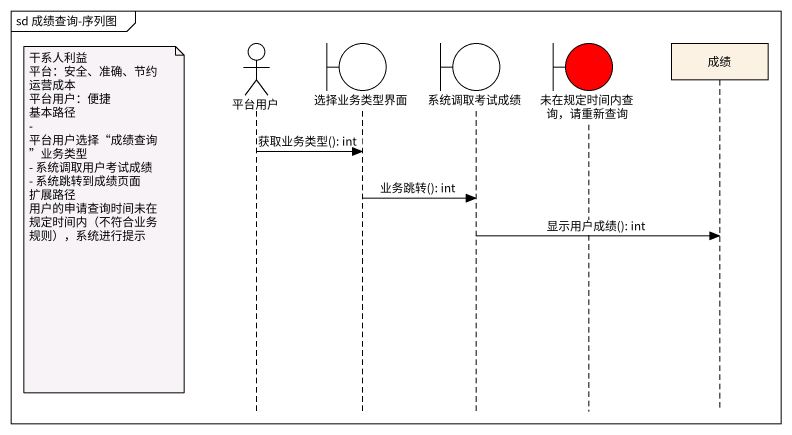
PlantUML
@startuml
mainframe sd 成绩查询-序列图
hide footbox
actor 平台用户
boundary 选择业务类型界面
boundary 系统调取考试成绩
boundary "未在规定时间内查询，请重新查询" as 未在规定时间内查询_请重新查询 #FF0000
participant 成绩

平台用户 -> 选择业务类型界面 : 获取业务类型(): int
选择业务类型界面 -> 系统调取考试成绩 : 业务跳转(): int
note left of 平台用户
  干系人利益
  平台：安全、准确、节约运营成本
  平台用户：便捷
  基本路径
  - 平台用户选择“成绩查询”业务类型
  - 系统调取用户考试成绩
  - 系统跳转到成绩页面
  扩展路径
  用户的申请查询时间未在规定时间内（不符合业务规则），系统进行提示
end note
系统调取考试成绩 -> 成绩 : 显示用户成绩(): int
@enduml
